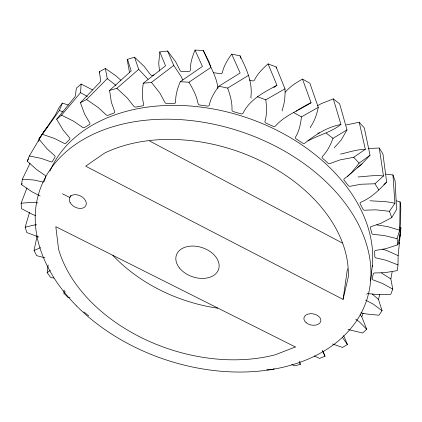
<?xml version="1.0" encoding="UTF-8"?>
<svg xmlns="http://www.w3.org/2000/svg" width="422" height="422" viewBox="0 0 422 422"><rect width="100%" height="100%" fill="white"/><g stroke="black" fill="none" stroke-linecap="round" stroke-linejoin="round"><path stroke-width="0.63" d="M366.75 294.287A1.63 1.108 7.4 0 1 368.77 293.68L378.291 294.64L390.788 294.287L392.761 289.133L382.411 283.42L373.581 280.092A1.662 1.155 6.8 0 1 372.246 278.668L373.296 273.857A1.672 1.166 6.6 0 1 375.153 272.95L384.896 272.675L397.313 270.613L397.983 264.91L386.172 260.305L376.519 258.016A1.709 1.213 6.2 0 1 374.826 256.703L374.657 251.512A1.72 1.229 6.1 0 1 376.276 250.299L385.93 248.669L397.83 244.776L397.049 238.688L399.697 230.201L400.088 201.916L396.385 200.851M397.983 264.91L398.152 255.648L400.9 227.88L399.787 227.384M70.01 297.747L68.206 297.652L63.944 293.243L64.128 290.03M44.431 180.843L45.645 176.786A1.646 1.134 30.1 0 0 44.526 175.014L36.561 169.549L27.23 161.141L29.345 155.971L41.298 158.403L50.392 161.647A1.683 1.176 30.7 0 0 52.412 161.441L54.992 157.137A1.693 1.192 30.8 0 0 54.211 155.243L46.947 148.686L38.893 139.028L42.39 134.296L54.67 138.537L63.653 143.105A1.725 1.24 31.2 0 0 65.864 143.222L69.641 139.424A1.735 1.255 31.3 0 0 69.255 137.456L63.031 129.934L56.669 119.231L61.549 115.159L80.544 92.661L81.14 84.068L92.65 89.918M334.604 148.032L334.667 147.289L341.208 139.993L346.995 129.86L339.657 103.912L333.306 98.88L321.2 103.675L317.476 105.785M273.952 368.253L273.846 369.271L267.68 369.883L266.751 369.181M370.616 280.904L372.373 265.195M285.219 92.244C289.888 86.626 296.186 82.654 302.484 79.088L309.848 83.208L318.272 107.341L301.445 116.878C300.649 123.757 299.293 130.799 295.706 136.818A1.846 1.503 11.9 0 0 296.233 138.949L302.574 143.058A1.846 1.498 11.2 0 0 305.143 142.931C315.735 134.449 327.414 127.033 340.944 124.453L333.306 98.88M400.246 233.545L400.9 227.88M399.027 243.81L399.18 242.529M399.407 240.603L399.713 238.034M399.866 236.753L400.172 234.184M53.837 278.045L50.677 277.491L47.169 272.67L48.171 264.99M40.116 195.993L31.756 191.667L21.569 184.641L22.34 179.229L30.025 163.34M343.075 299.398L348.282 277.001A150.638 104.645 18.6 0 0 264.03 162.586A150.638 104.645 18.6 0 0 104.761 152.97L85.65 166.178L343.075 299.398L347.438 268.83M210.599 66.555L209.069 61.981L203.283 50.487L195.027 50.097C192.432 56.353 190.269 62.999 190.348 69.846A1.746 1.461 28.4 0 1 188.935 71.371L181.929 71.555A1.746 1.451 29.1 0 1 179.936 70.121L175.531 61.549L167.587 51.02L159.801 51.938L165.551 65.816L143.295 83.234C142.283 90.118 141.866 97.266 143.601 104.065A1.825 1.435 29.5 0 1 142.599 105.832L135.826 107.061A1.82 1.424 29.9 0 1 133.537 105.896L127.154 97.835L116.878 88.33L109.583 90.435L111.371 102.266L114.541 111.113A1.804 1.382 30.8 0 1 114.014 113.027L108.074 115.264A1.799 1.366 31 0 1 105.711 114.452L98.068 107.399L86.573 99.523L80.407 102.715L84.658 114.172L89.506 122.48A1.772 1.319 31.3 0 1 89.453 124.458L84.537 127.56A1.762 1.303 31.4 0 1 82.206 127.106L73.697 121.241L61.549 115.159M159.801 51.938L158.735 63.453L159.511 71.038M392.761 289.133L390.841 278.9L392.149 271.858M44.885 257.81L36.682 255.663L34.055 250.515L37.099 235.924M318.272 107.341C316.875 114.336 314.501 121.219 310.418 127.106L310.534 127.877M397.83 244.776L399.882 236.135L400.816 207.93L400.088 201.916M360.942 312.887L366.76 314.026L378.956 315.218L382.068 310.729L378.46 299.409L379.842 294.387M38.792 237.037L26.797 232.564L25.183 227.194L29.566 212.213M348.018 329.503L362.614 333.011L366.676 329.26L361.786 316.795L363.126 313.135M346.995 129.86L333 138.363C330.553 144.83 327.472 151.261 322.598 156.256A1.836 1.466 9 0 0 322.614 158.34L327.947 163.124A1.83 1.456 8.4 0 0 330.521 163.377L340.042 159.896L353.715 157.3L365.341 149.277L359.217 122.248L346.219 124.954M35.823 215.737L32.246 214.281L21.575 208.69L21.1 203.219L26.95 187.99M42.39 134.296L59.328 110.517L62.393 103.1L68.29 105.015M195.027 50.097L202.423 66.423L180.263 81.726C177.625 88.103 175.452 94.897 175.642 101.871A1.841 1.482 27.1 0 1 174.18 103.416L166.838 103.527A1.841 1.472 27.8 0 1 164.717 102.04L159.964 93.236L151.456 82.374L143.295 83.234M21.569 184.641L22.113 183.459M70.912 195.344L69.741 197.485L62.409 193.745M27.23 161.141L28.511 158.883M38.449 141.354L39.088 140.22M29.345 155.971L39.325 139.118M39.99 137.994L43.983 131.253L47.855 126.51M397.049 238.688L384.067 235.502L373.871 234.458A1.746 1.277 5.8 0 1 371.861 233.319L370.384 227.906A1.757 1.292 5.8 0 1 371.687 226.408L380.887 223.338L391.774 217.567L396.569 209.507L395.14 181.117L392.951 174.956L385.729 174.133M38.893 139.028L55.324 115.006L58.932 107.8L62.393 103.1M391.774 217.567L389.448 211.295L394.908 203.33L392.951 174.956M359.217 122.248L364.313 127.929L370.025 155.222L359.106 163.15L351.753 172.44L347.427 176.401L344.653 178.374A1.82 1.414 7.1 0 0 344.178 180.321L348.308 185.553A1.809 1.403 6.8 0 0 350.787 186.155L360.963 184.25L374.958 183.77L383.461 175.979L379.278 148.017L368.427 148.486M251.296 98.11L250.842 97.382C252.926 82.633 246.422 68.665 240.034 55.831L231.689 54.1C227.669 59.644 223.918 65.632 222.399 72.384A1.757 1.488 24.5 0 1 220.6 73.628L213.374 72.679M231.689 54.1L240.155 72.985L218.86 86.225C214.719 91.832 210.842 97.93 209.333 104.825A1.852 1.514 23.7 0 1 207.46 106.075L199.854 105.025A1.852 1.509 24.6 0 1 198.018 103.263C196.562 95.688 192.843 88.789 188.94 82.216L180.263 81.726M63.944 293.243L65.21 291.581M56.669 119.231L75.232 96.411L76.387 88.119L81.14 84.068M370.025 155.222L362.018 163.863L347.427 176.401M80.407 102.715L100.742 81.435L99.423 71.656L105.384 68.464L116.224 76.065L120.977 80.291M86.573 99.523L107.251 78.64L105.384 68.464M389.448 211.295L375.707 209.824L365.32 210.193A1.783 1.34 6 0 1 363.036 209.291L360.219 203.858A1.788 1.356 6.1 0 1 361.137 202.112C371.233 197.849 379.162 189.937 386.647 182.172L382.954 154.072L379.278 148.017M109.583 90.435L131.195 70.986L127.523 59.328L134.518 57.192L144.171 66.391L150.126 74.225A1.73 1.403 31.3 0 0 152.295 75.338L154.067 74.989M282.371 110.96L282.075 110.189C284.676 103.411 285.288 96.047 284.992 88.826L276.125 66.908L268.081 63.907C262.816 68.533 257.657 73.602 254.508 79.948A1.757 1.503 19.5 0 1 252.398 80.855L249.428 80.001M116.878 88.33L138.696 69.329L134.518 57.192M268.081 63.907L276.953 85.286C264.188 92.181 249.961 99.26 243.172 112.917A1.852 1.53 19.4 0 1 240.967 113.819L233.445 111.635A1.852 1.53 20.4 0 1 231.984 109.662C232.29 102.251 230.111 95.003 227.664 88.082L218.86 86.225M47.169 272.67L50.397 270.265M357.45 167.487L362.018 163.863M383.804 184.43L386.647 182.172M151.456 82.374L173.758 65.436L167.587 51.02M296.08 111.292L297.067 110.575M298.048 109.862L307.395 104.424L311.072 102.746L302.484 79.088M273.809 87.57L276.953 85.286M188.94 82.216L210.974 67.393L203.283 50.487M343.608 335.58L347.401 344.468L342.564 347.443L332.441 343.967M227.664 88.082L248.653 75.29M307.991 140.916C318.81 134.961 331.064 132.281 340.944 124.453M257.278 96.664L265.781 99.819L284.992 88.826M265.781 99.819C266.641 106.845 267.089 114.156 265.053 121.024A1.852 1.524 15.9 0 0 266.066 123.118L273.161 126.347A1.852 1.524 15 0 0 275.603 125.825C285.145 115.143 299.288 110.332 311.072 102.746M34.055 250.515L40.517 247.645M319.417 132.856L317.724 133.231M322.519 350.603L325.014 356.215L319.581 358.399L314.316 355.968M25.183 227.194L34.219 225.01L36.64 224.784M299.652 361.074L300.274 364.471L294.398 365.863L291.697 364.291M21.1 203.219L31.355 202.407L37.906 202.845M365.341 149.277C356.822 149.404 348.53 152.353 340.475 154.114M22.34 179.229L33.591 179.967L42.48 181.908A1.635 1.118 29.9 0 0 43.266 182.067M383.461 175.979C374.984 174.887 366.328 176.465 358.046 176.966M376.804 224.91L387.438 226.53L399.697 230.201M394.908 203.33C386.784 201.125 378.133 201.426 369.973 200.74M382.564 249.175L387.153 250.668L398.152 255.648M59.328 110.517L63.02 111.83M365.573 300.063L373.375 304.215L382.068 310.729M80.544 92.661L87.375 96.453M149.699 141.048L342.353 243.051M293.654 112.579L301.445 116.878M381.351 272.918L390.841 278.9M107.251 78.64L116.045 85.439M326.275 133.152L333 138.363M355.704 319.095L359.75 322.234L366.676 329.26M83.83 311.884L88.72 315.82M372.167 293.976L378.46 299.409M138.696 69.329L148.032 79.241M353.715 157.3L359.106 163.15M360.108 314.585L361.786 316.795M342.274 337.189L347.401 344.468M173.758 65.436L181.165 76.556L182.805 79.932M374.958 183.77L378.851 189.969M210.974 67.393C214.212 74.05 217.225 81.04 217.931 88.478M322.719 350.888L325.014 356.215M299.778 363.289L300.274 364.471M240.034 55.831L240.857 58.262M129.554 72.748L127.766 62.862L127.523 59.328M99.423 71.656L99.75 72.806M276.125 66.908L276.262 68.137M44.257 181.418A1.635 1.118 29.9 0 1 43.92 181.887M49.949 171.163A169.132 120.054 18.6 0 1 237.802 114.842A169.132 120.054 18.6 0 1 372.246 266.519M217.805 308.197A141.011 104.25 18.6 0 1 112.848 255.368M295.337 346.979L275.371 354.749A150.638 104.645 18.6 0 1 58.568 249.202L55.825 226.693L295.337 346.979M179.471 267.981A22.271 15.345 18.6 0 0 216.919 272.475A22.271 15.345 18.6 0 0 196.061 246.263A22.271 15.345 18.6 0 0 179.471 267.981M70.126 202.518A9.02 6.209 27.4 0 0 84.811 206.959A9.02 6.209 27.4 0 0 78.455 195.133A9.02 6.209 27.4 0 0 70.126 202.518M76.667 306.04A172.45 120.112 18.6 0 0 361.944 311.584A172.45 120.112 18.6 0 0 170.625 119.226A172.45 120.112 18.6 0 0 76.667 306.04M306.245 322.777A8.593 5.665 11.1 0 0 320.546 321.97A8.593 5.665 11.1 0 0 310.344 313.699A8.593 5.665 11.1 0 0 306.245 322.777"/></g></svg>
